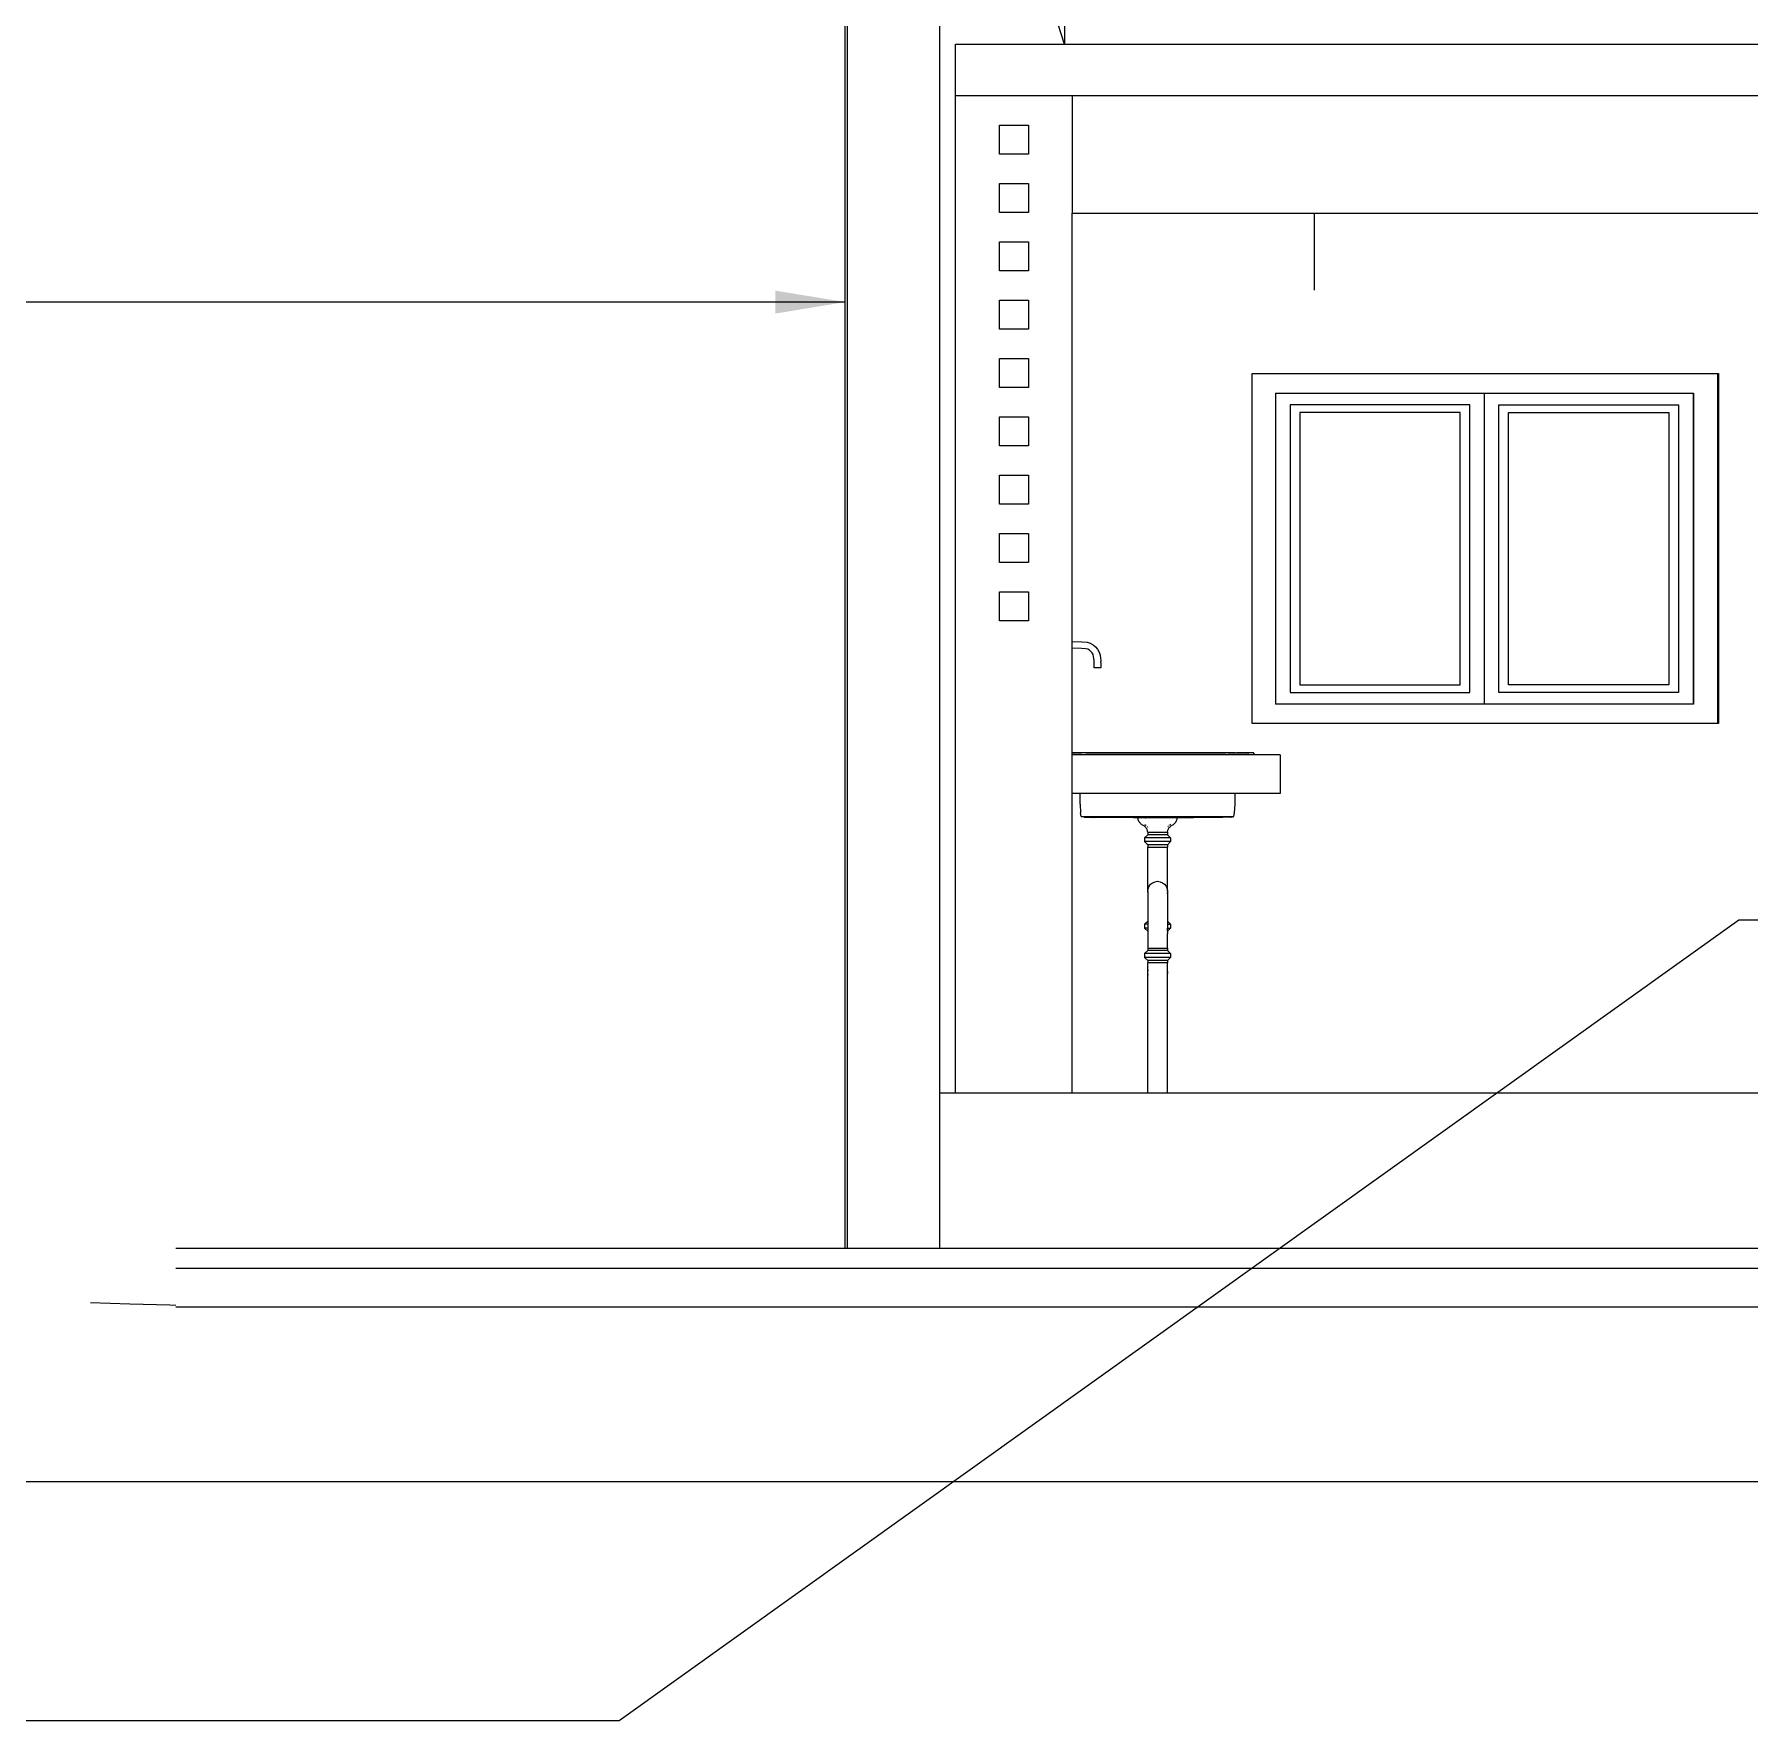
# Model space of a CAD drawing. Header units: inches. Extents: x 7263 to 14962, y 1317 to 2926.
# Drawn here: x 7447.906 to 7452.318, y 1505.359 to 1509.696 of the extents above; entities that cross this region are included whole.
import ezdxf

# ---------------------------------------------------------------- set-up
doc = ezdxf.new("R2010")
doc.units = ezdxf.units.IN
doc.header["$MEASUREMENT"] = 0
for name, color, linetype in [('Layer6', 6, 'Continuous'), ('Layer8', 8, 'Continuous'), ('text', 7, 'Continuous')]:
    doc.layers.add(name, color=color, linetype=linetype)
doc.styles.get("Standard").update_dxf_attribs({"font": ''})
doc.styles.get('Standard').set_extended_font_data('Tw Cen MT Condensed')
doc.dimstyles.get("Standard").update_dxf_attribs({"dimtxt": 0.2, "dimasz": 0.18, "dimexe": 0.18, "dimexo": 0.0625, "dimgap": 0.09, "dimtad": 0, "dimzin": 0, "dimdsep": 46, "dimtxsty": 'Standard', "dimblk": 'ARCHTICK', "dimcen": 0.09, "dimclrd": 8, "dimclre": 8, "dimclrt": 2, "dimadec": 0, "dimazin": 0, "dimtfac": 1, "dimtofl": 0, "dimtmove": 0, "dimatfit": 3, "dimfxl": 1, "dimtolj": 1, "dimtzin": 0, "dimarcsym": 0})

# ---------------------------------------------------------------- blocks, each defined once
blk = doc.blocks.new('_ArchTick')
at = {"color": 0, "linetype": 'ByBlock', "const_width": 0.15}
blk.add_lwpolyline([(-0.5, -0.5), (0.5, 0.5)], dxfattribs=at)

msp = doc.modelspace()

# ---------------------------------------------------------------- linework, layer by layer
for p, q in [((7448.0507, 1506.4349), (7448.1518, 1506.4314)), ((7448.1518, 1506.4314), (7448.2551, 1506.4286)), ((7448.2551, 1506.4286), (7448.2703, 1506.4283))]:
    msp.add_line(p, q)
at = {"layer": 'Layer8'}
msp.add_line((7468.6694, 1505.9735), (7447.2713, 1505.9735), dxfattribs=at)
at = {"layer": 'text'}
for p, q in [((7449.9916, 1506.5735), (7449.9916, 1513.4492)), ((7449.9973, 1506.5735), (7449.9973, 1513.3517)), ((7450.2351, 1508.7435), (7450.2351, 1509.7235)), ((7450.5556, 1509.6712), (7450.5395, 1509.7212)), ((7450.5556, 1509.7212), (7450.5556, 1509.6712)), ((7450.2756, 1509.6712), (7456.204, 1509.6712)), ((7450.2756, 1509.0378), (7450.2756, 1509.6712)), ((7450.3088, 1509.5378), (7450.2756, 1509.5378)), ((7450.3174, 1509.5378), (7450.3088, 1509.5378)), ((7450.3188, 1509.5378), (7450.3174, 1509.5378)), ((7450.3688, 1509.5378), (7450.3188, 1509.5378)), ((7450.3774, 1509.5378), (7450.3688, 1509.5378)), ((7450.3788, 1509.5378), (7450.3774, 1509.5378)), ((7450.4288, 1509.5378), (7450.3788, 1509.5378)), ((7450.4374, 1509.5378), (7450.4288, 1509.5378)), ((7450.4388, 1509.5378), (7450.4374, 1509.5378)), ((7450.4888, 1509.5378), (7450.4388, 1509.5378)), ((7450.5373, 1509.5378), (7450.4888, 1509.5378)), ((7450.5756, 1509.5378), (7450.5373, 1509.5378)), ((7450.5756, 1509.5378), (7450.5756, 1509.2363)), ((7455.8198, 1509.5378), (7450.5756, 1509.5378)), ((7450.3881, 1509.4628), (7450.4631, 1509.4628)), ((7450.3881, 1509.3878), (7450.3881, 1509.4628)), ((7450.4631, 1509.4628), (7450.4631, 1509.3878)), ((7450.4631, 1509.3878), (7450.3881, 1509.3878)), ((7450.3881, 1509.2378), (7450.3881, 1509.3128)), ((7450.3881, 1509.3128), (7450.4631, 1509.3128)), ((7450.4631, 1509.3128), (7450.4631, 1509.2378)), ((7450.4631, 1509.2378), (7450.3881, 1509.2378)), ((7450.5756, 1506.9735), (7450.5756, 1509.2363)), ((7450.5756, 1509.2363), (7455.8198, 1509.2363)), ((7451.1977, 1509.2363), (7451.1976, 1509.1781)), ((7451.1977, 1509.2363), (7451.1976, 1509.2089)), ((7451.1976, 1509.1781), (7451.1975, 1509.0384)), ((7450.3881, 1509.0878), (7450.3881, 1509.1628)), ((7450.3881, 1509.1628), (7450.4631, 1509.1628)), ((7450.4631, 1509.1628), (7450.4631, 1509.0878)), ((7450.4631, 1509.0878), (7450.3881, 1509.0878)), ((7450.2756, 1508.6378), (7450.2756, 1509.0378)), ((7450.3881, 1508.9378), (7450.3881, 1509.0128)), ((7450.3881, 1509.0128), (7450.4631, 1509.0128)), ((7450.4631, 1509.0128), (7450.4631, 1508.9378)), ((7450.4631, 1508.9378), (7450.3881, 1508.9378)), ((7450.3881, 1508.8628), (7450.4631, 1508.8628)), ((7450.3881, 1508.7878), (7450.3881, 1508.8628)), ((7450.4631, 1508.8628), (7450.4631, 1508.7878)), ((7451.0379, 1507.9235), (7451.0379, 1508.8235)), ((7451.0379, 1508.8235), (7452.2352, 1508.8235)), ((7452.2352, 1507.9235), (7452.2352, 1508.8235)), ((7452.2352, 1508.8235), (7452.2374, 1508.8235)), ((7452.2374, 1508.8235), (7452.2374, 1507.9235)), ((7450.4631, 1508.7878), (7450.3881, 1508.7878)), ((7450.2351, 1506.5735), (7450.2351, 1508.7435)), ((7451.0981, 1508.7735), (7451.0981, 1507.9735)), ((7451.0981, 1508.7735), (7451.6354, 1508.7735)), ((7451.5979, 1508.7435), (7451.1356, 1508.7435)), ((7451.1356, 1508.7435), (7451.1356, 1508.0035)), ((7451.5979, 1508.0035), (7451.5979, 1508.7435)), ((7451.6354, 1507.9735), (7451.6354, 1508.7735)), ((7451.6354, 1508.7735), (7452.1719, 1508.7735)), ((7451.6721, 1508.7435), (7452.1344, 1508.7435)), ((7451.6721, 1508.0035), (7451.6721, 1508.7435)), ((7452.1344, 1508.7435), (7452.1344, 1508.0035)), ((7452.1719, 1508.7735), (7452.1719, 1507.9735)), ((7452.1719, 1508.7735), (7452.1727, 1508.7735)), ((7452.1727, 1508.7735), (7452.1727, 1507.9735)), ((7450.3881, 1508.7128), (7450.4631, 1508.7128)), ((7450.3881, 1508.6378), (7450.3881, 1508.7128)), ((7450.4631, 1508.7128), (7450.4631, 1508.6378)), ((7451.5729, 1508.7235), (7451.1606, 1508.7235)), ((7451.1606, 1508.7235), (7451.1606, 1508.0235)), ((7451.5729, 1508.0235), (7451.5729, 1508.7235)), ((7451.697, 1508.0235), (7451.697, 1508.7235)), ((7451.697, 1508.7235), (7452.1094, 1508.7235)), ((7452.1094, 1508.7235), (7452.1094, 1508.0235)), ((7450.2756, 1508.6268), (7450.2756, 1508.6378)), ((7450.2756, 1506.9735), (7450.2756, 1508.6268)), ((7450.4631, 1508.6378), (7450.3881, 1508.6378)), ((7450.3881, 1508.5628), (7450.4631, 1508.5628)), ((7450.3881, 1508.4878), (7450.3881, 1508.5628)), ((7450.4631, 1508.5628), (7450.4631, 1508.4878)), ((7450.4631, 1508.4878), (7450.3881, 1508.4878)), ((7450.3881, 1508.4128), (7450.4631, 1508.4128)), ((7450.3881, 1508.3378), (7450.3881, 1508.4128)), ((7450.4631, 1508.4128), (7450.4631, 1508.3378)), ((7450.4631, 1508.3378), (7450.3881, 1508.3378)), ((7450.3881, 1508.2628), (7450.4631, 1508.2628)), ((7450.3881, 1508.1878), (7450.3881, 1508.2628)), ((7450.4631, 1508.2628), (7450.4631, 1508.1878)), ((7450.4631, 1508.1878), (7450.3881, 1508.1878)), ((7450.5756, 1508.1343), (7450.5761, 1508.1343)), ((7450.5761, 1508.1172), (7450.5756, 1508.1172)), ((7450.5761, 1508.1343), (7450.6001, 1508.1339)), ((7450.5992, 1508.117), (7450.5761, 1508.1172)), ((7450.6104, 1508.1161), (7450.5992, 1508.117)), ((7450.6001, 1508.1339), (7450.6138, 1508.1326)), ((7450.6138, 1508.1326), (7450.6219, 1508.1302)), ((7450.6219, 1508.1302), (7450.6292, 1508.1263)), ((7450.6292, 1508.1263), (7450.6355, 1508.1211)), ((7450.6355, 1508.1211), (7450.6408, 1508.1147)), ((7450.6152, 1508.1146), (7450.6104, 1508.1161)), ((7450.6196, 1508.1122), (7450.6152, 1508.1146)), ((7450.6235, 1508.109), (7450.6196, 1508.1122)), ((7450.6266, 1508.1052), (7450.6235, 1508.109)), ((7450.629, 1508.1008), (7450.6266, 1508.1052)), ((7450.6305, 1508.0959), (7450.629, 1508.1008)), ((7450.6313, 1508.0911), (7450.6305, 1508.0959)), ((7450.6316, 1508.0867), (7450.6313, 1508.0911)), ((7450.6318, 1508.0836), (7450.6316, 1508.0867)), ((7450.6316, 1508.074), (7450.6318, 1508.0796)), ((7450.6316, 1508.0667), (7450.6316, 1508.074)), ((7450.6322, 1508.0823), (7450.6318, 1508.0836)), ((7450.6318, 1508.0796), (7450.6322, 1508.0816)), ((7450.6325, 1508.082), (7450.6322, 1508.0823)), ((7450.6322, 1508.0816), (7450.6325, 1508.082)), ((7450.6408, 1508.1147), (7450.6447, 1508.1074)), ((7450.6447, 1508.1074), (7450.6471, 1508.0993)), ((7450.6471, 1508.0993), (7450.6483, 1508.092)), ((7450.6481, 1508.0823), (7450.6478, 1508.082)), ((7450.6478, 1508.082), (7450.6481, 1508.0816)), ((7450.6486, 1508.0836), (7450.6481, 1508.0823)), ((7450.6481, 1508.0816), (7450.6486, 1508.0796)), ((7450.6483, 1508.092), (7450.6487, 1508.0868)), ((7450.6487, 1508.0868), (7450.6486, 1508.0836)), ((7450.6486, 1508.0796), (7450.6487, 1508.074)), ((7450.6487, 1508.074), (7450.6487, 1508.0667)), ((7450.6486, 1508.0667), (7450.6317, 1508.0667)), ((7451.1356, 1508.0035), (7451.5979, 1508.0035)), ((7451.1606, 1508.0235), (7451.5729, 1508.0235)), ((7452.1344, 1508.0035), (7451.6721, 1508.0035)), ((7452.1094, 1508.0235), (7451.697, 1508.0235)), ((7451.6354, 1507.9735), (7451.0981, 1507.9735)), ((7452.1719, 1507.9735), (7451.6354, 1507.9735)), ((7452.1727, 1507.9735), (7452.1719, 1507.9735)), ((7452.2352, 1507.9235), (7451.0379, 1507.9235)), ((7452.2374, 1507.9235), (7452.2352, 1507.9235)), ((7450.5762, 1507.8483), (7450.5756, 1507.8482)), ((7450.5758, 1507.8483), (7450.5756, 1507.8483)), ((7450.5764, 1507.8481), (7450.5756, 1507.8481)), ((7451.042, 1507.8435), (7450.5756, 1507.8435)), ((7450.5762, 1507.8483), (7450.5758, 1507.8483)), ((7450.5758, 1507.8483), (7450.5819, 1507.8483)), ((7450.5763, 1507.8483), (7450.5762, 1507.8483)), ((7450.5763, 1507.8483), (7450.5763, 1507.8482)), ((7450.5767, 1507.8483), (7450.5763, 1507.8482)), ((7450.5763, 1507.8482), (7450.5764, 1507.8481)), ((7450.5764, 1507.8479), (7450.5764, 1507.8481)), ((7450.5881, 1507.8481), (7450.5764, 1507.8481)), ((7450.584, 1507.8483), (7450.5767, 1507.8483)), ((7450.5819, 1507.8483), (7450.584, 1507.8483)), ((7450.5859, 1507.8483), (7450.5819, 1507.8483)), ((7450.584, 1507.8483), (7450.5854, 1507.8483)), ((7450.5854, 1507.8483), (7450.5859, 1507.8482)), ((7450.5859, 1507.8482), (7450.5879, 1507.8483)), ((7450.5859, 1507.8483), (7450.5879, 1507.8483)), ((7450.5903, 1507.8483), (7450.5859, 1507.8483)), ((7450.5899, 1507.8483), (7450.5879, 1507.8483)), ((7450.5906, 1507.8482), (7450.5881, 1507.8481)), ((7450.6176, 1507.8481), (7450.5881, 1507.8481)), ((7450.5899, 1507.8483), (7450.5906, 1507.8482)), ((7450.5903, 1507.8483), (7450.5911, 1507.8483)), ((7450.5906, 1507.8482), (7450.5911, 1507.8483)), ((7450.5911, 1507.8483), (7450.5913, 1507.8483)), ((7450.5913, 1507.8483), (7450.5917, 1507.8483)), ((7450.5969, 1507.8483), (7450.5917, 1507.8483)), ((7450.5917, 1507.8483), (7450.5958, 1507.8483)), ((7450.618, 1507.8483), (7450.5958, 1507.8483)), ((7450.5969, 1507.8483), (7450.5991, 1507.8483)), ((7450.6053, 1507.8482), (7450.5991, 1507.8483)), ((7450.6076, 1507.8483), (7450.6053, 1507.8482)), ((7450.6102, 1507.8483), (7450.6076, 1507.8483)), ((7450.6102, 1507.8483), (7450.6103, 1507.8482)), ((7450.6103, 1507.8482), (7450.6104, 1507.8483)), ((7450.6104, 1507.8483), (7450.6192, 1507.8483)), ((7450.6176, 1507.8479), (7450.6176, 1507.8481)), ((7450.6197, 1507.8481), (7450.6176, 1507.8481)), ((7450.6192, 1507.8483), (7450.618, 1507.8483)), ((7450.6353, 1507.8483), (7450.618, 1507.8483)), ((7450.6193, 1507.8482), (7450.6192, 1507.8483)), ((7450.6194, 1507.8483), (7450.6193, 1507.8482)), ((7450.6193, 1507.8482), (7450.6197, 1507.8481)), ((7450.6194, 1507.8483), (7450.6194, 1507.8483)), ((7450.6194, 1507.8483), (7450.6195, 1507.8482)), ((7450.6195, 1507.8482), (7450.6341, 1507.8483)), ((7450.6195, 1507.8482), (7450.6199, 1507.8481)), ((7450.6197, 1507.8481), (7450.6199, 1507.8481)), ((7450.6197, 1507.8481), (7450.6197, 1507.8479)), ((7450.6199, 1507.8481), (7450.6199, 1507.8479)), ((7450.6199, 1507.8481), (7450.6199, 1507.8481)), ((7450.6199, 1507.8481), (7450.6375, 1507.8481)), ((7450.6341, 1507.8483), (7450.6369, 1507.8483)), ((7450.6369, 1507.8483), (7450.6353, 1507.8483)), ((7450.7217, 1507.8483), (7450.6353, 1507.8483)), ((7450.6369, 1507.8483), (7450.637, 1507.8482)), ((7450.637, 1507.8482), (7450.6375, 1507.8481)), ((7450.637, 1507.8482), (7450.6662, 1507.8482)), ((7450.6375, 1507.8479), (7450.6375, 1507.8481)), ((7450.9384, 1507.8481), (7450.6375, 1507.8481)), ((7450.7217, 1507.8483), (7450.6662, 1507.8482)), ((7450.6662, 1507.8482), (7450.7051, 1507.8482)), ((7450.7051, 1507.8482), (7450.9407, 1507.8483)), ((7450.7051, 1507.8482), (7450.9389, 1507.8482)), ((7450.9407, 1507.8483), (7450.7217, 1507.8483)), ((7450.9384, 1507.8481), (7450.9389, 1507.8482)), ((7450.9384, 1507.8479), (7450.9384, 1507.8481)), ((7450.9507, 1507.8481), (7450.9384, 1507.8481)), ((7450.9389, 1507.8482), (7450.939, 1507.8483)), ((7450.939, 1507.8483), (7450.9407, 1507.8483)), ((7450.939, 1507.8483), (7450.9511, 1507.8482)), ((7450.9516, 1507.8483), (7450.9407, 1507.8483)), ((7450.9507, 1507.8481), (7450.9511, 1507.8482)), ((7450.9507, 1507.8479), (7450.9507, 1507.8481)), ((7450.9524, 1507.8481), (7450.9507, 1507.8481)), ((7450.9511, 1507.8482), (7450.9512, 1507.8483)), ((7450.9512, 1507.8483), (7450.9522, 1507.8483)), ((7450.9512, 1507.8483), (7450.9516, 1507.8483)), ((7450.9516, 1507.8483), (7450.9543, 1507.8483)), ((7450.9528, 1507.8482), (7450.9522, 1507.8483)), ((7450.9524, 1507.8479), (7450.9524, 1507.8481)), ((7450.9524, 1507.8481), (7450.9525, 1507.8481)), ((7450.9525, 1507.8481), (7450.9528, 1507.8482)), ((7450.9525, 1507.8481), (7450.9525, 1507.8479)), ((7450.9757, 1507.8481), (7450.9525, 1507.8481)), ((7450.9528, 1507.8482), (7450.9529, 1507.8483)), ((7450.9529, 1507.8483), (7450.9529, 1507.8483)), ((7450.9543, 1507.8483), (7450.9529, 1507.8483)), ((7450.9529, 1507.8483), (7450.9613, 1507.8483)), ((7450.9543, 1507.8483), (7450.9695, 1507.8483)), ((7450.9613, 1507.8483), (7450.9657, 1507.8482)), ((7450.9659, 1507.8483), (7450.9657, 1507.8482)), ((7450.9659, 1507.8483), (7450.9708, 1507.8483)), ((7450.9708, 1507.8483), (7450.9695, 1507.8483)), ((7450.9768, 1507.8483), (7450.9695, 1507.8483)), ((7450.98, 1507.8483), (7450.9708, 1507.8483)), ((7450.9806, 1507.8482), (7450.9757, 1507.8481)), ((7450.9757, 1507.8481), (7450.9857, 1507.8481)), ((7450.98, 1507.8483), (7450.9768, 1507.8483)), ((7450.9768, 1507.8483), (7450.9816, 1507.8483)), ((7450.98, 1507.8483), (7450.9806, 1507.8482)), ((7450.9827, 1507.8483), (7450.9806, 1507.8482)), ((7450.9827, 1507.8483), (7450.9816, 1507.8483)), ((7450.9827, 1507.8483), (7450.983, 1507.8483)), ((7450.9839, 1507.8483), (7450.983, 1507.8483)), ((7450.983, 1507.8483), (7450.9835, 1507.8482)), ((7450.9835, 1507.8482), (7450.9859, 1507.8483)), ((7450.9835, 1507.8482), (7450.9857, 1507.8481)), ((7450.9898, 1507.8483), (7450.9839, 1507.8483)), ((7450.9857, 1507.8481), (7450.9993, 1507.8481)), ((7450.9865, 1507.8483), (7450.9859, 1507.8483)), ((7450.9865, 1507.8483), (7450.9868, 1507.8482)), ((7450.9868, 1507.8482), (7450.9876, 1507.8483)), ((7450.9876, 1507.8483), (7450.9889, 1507.8483)), ((7450.9889, 1507.8483), (7450.9925, 1507.8483)), ((7450.9889, 1507.8483), (7450.9898, 1507.8483)), ((7450.9926, 1507.8483), (7450.9889, 1507.8483)), ((7450.9926, 1507.8483), (7450.9898, 1507.8483)), ((7450.9941, 1507.8482), (7450.9925, 1507.8483)), ((7450.9926, 1507.8483), (7450.9999, 1507.8483)), ((7450.9949, 1507.8483), (7450.9941, 1507.8482)), ((7450.9949, 1507.8483), (7450.9988, 1507.8483)), ((7450.9994, 1507.8482), (7450.9988, 1507.8483)), ((7450.9994, 1507.8482), (7450.9993, 1507.8481)), ((7450.9993, 1507.8481), (7450.9993, 1507.8479)), ((7450.9993, 1507.8481), (7451.0101, 1507.8481)), ((7450.9999, 1507.8483), (7450.9994, 1507.8483)), ((7450.9994, 1507.8483), (7450.9994, 1507.8482)), ((7450.9994, 1507.8483), (7451.0065, 1507.8483)), ((7451.0051, 1507.8483), (7450.9999, 1507.8483)), ((7451.0065, 1507.8483), (7451.0051, 1507.8483)), ((7451.0051, 1507.8483), (7451.0086, 1507.8483)), ((7451.0066, 1507.8482), (7451.0065, 1507.8483)), ((7451.0086, 1507.8483), (7451.0065, 1507.8483)), ((7451.0084, 1507.8483), (7451.0066, 1507.8482)), ((7451.0084, 1507.8483), (7451.0098, 1507.8482)), ((7451.0106, 1507.8483), (7451.0084, 1507.8483)), ((7451.0104, 1507.8483), (7451.0086, 1507.8483)), ((7451.0098, 1507.8482), (7451.0101, 1507.8481)), ((7451.0102, 1507.8482), (7451.0098, 1507.8482)), ((7451.0102, 1507.8482), (7451.0101, 1507.8481)), ((7451.0101, 1507.8481), (7451.0138, 1507.8481)), ((7451.0101, 1507.8481), (7451.0101, 1507.8481)), ((7451.0101, 1507.8481), (7451.0102, 1507.8479)), ((7451.0103, 1507.8482), (7451.0102, 1507.8482)), ((7451.0103, 1507.8482), (7451.011, 1507.8483)), ((7451.0106, 1507.8483), (7451.0104, 1507.8483)), ((7451.0106, 1507.8483), (7451.011, 1507.8483)), ((7451.0112, 1507.8483), (7451.0106, 1507.8483)), ((7451.011, 1507.8483), (7451.0112, 1507.8482)), ((7451.0112, 1507.8483), (7451.011, 1507.8483)), ((7451.0164, 1507.8483), (7451.0112, 1507.8483)), ((7451.0112, 1507.8482), (7451.0119, 1507.8482)), ((7451.0119, 1507.8482), (7451.0133, 1507.8482)), ((7451.0119, 1507.8482), (7451.0138, 1507.8481)), ((7451.0133, 1507.8482), (7451.014, 1507.8483)), ((7451.016, 1507.8481), (7451.0138, 1507.8481)), ((7451.014, 1507.8483), (7451.0159, 1507.8483)), ((7451.0164, 1507.8483), (7451.014, 1507.8483)), ((7451.0159, 1507.8483), (7451.0161, 1507.8482)), ((7451.0161, 1507.8482), (7451.016, 1507.8481)), ((7451.016, 1507.8481), (7451.016, 1507.8479)), ((7451.0161, 1507.8482), (7451.0161, 1507.8483)), ((7451.0161, 1507.8483), (7451.0164, 1507.8483)), ((7451.0186, 1507.8482), (7451.0161, 1507.8483)), ((7451.0161, 1507.8483), (7451.0185, 1507.8483)), ((7451.0164, 1507.8483), (7451.0185, 1507.8483)), ((7451.0185, 1507.8483), (7451.0238, 1507.8483)), ((7451.0243, 1507.8482), (7451.0186, 1507.8482)), ((7451.0238, 1507.8483), (7451.0238, 1507.8483)), ((7451.0238, 1507.8483), (7451.0238, 1507.8483)), ((7451.0238, 1507.8483), (7451.0239, 1507.8483)), ((7451.0238, 1507.8483), (7451.0243, 1507.8482)), ((7451.0238, 1507.8483), (7451.0238, 1507.8483)), ((7451.0416, 1507.8483), (7451.0239, 1507.8483)), ((7451.0246, 1507.8482), (7451.0243, 1507.8482)), ((7451.0416, 1507.8482), (7451.0246, 1507.8482)), ((7451.0263, 1507.8479), (7451.0247, 1507.8479)), ((7451.0271, 1507.8479), (7451.0286, 1507.8479)), ((7451.0418, 1507.8482), (7451.0416, 1507.8483)), ((7451.0416, 1507.8482), (7451.0419, 1507.8481)), ((7451.0418, 1507.8482), (7451.0416, 1507.8482)), ((7451.0419, 1507.8482), (7451.0418, 1507.8482)), ((7451.0419, 1507.8481), (7451.0419, 1507.8482)), ((7451.0421, 1507.8479), (7451.0419, 1507.8482)), ((7451.0419, 1507.8481), (7451.042, 1507.8479)), ((7451.042, 1507.8435), (7451.042, 1507.8479)), ((7451.0421, 1507.8435), (7451.042, 1507.8435)), ((7451.0421, 1507.8479), (7451.0421, 1507.8435)), ((7451.11, 1507.8435), (7451.0421, 1507.8435)), ((7451.11, 1507.8435), (7451.11, 1507.7435)), ((7450.5956, 1507.7435), (7450.5756, 1507.7435)), ((7450.5957, 1507.7159), (7450.5956, 1507.7435)), ((7450.9943, 1507.7435), (7450.5956, 1507.7435)), ((7450.9941, 1507.7159), (7450.9943, 1507.7435)), ((7451.11, 1507.7435), (7450.9943, 1507.7435)), ((7450.5957, 1507.7159), (7450.5967, 1507.6938)), ((7450.5985, 1507.6842), (7450.5967, 1507.6938)), ((7450.6059, 1507.6826), (7450.5985, 1507.6842)), ((7450.5985, 1507.6842), (7450.9914, 1507.6842)), ((7450.6059, 1507.6826), (7450.6066, 1507.6826)), ((7450.6066, 1507.6826), (7450.6274, 1507.682)), ((7450.6066, 1507.6826), (7450.6109, 1507.6826)), ((7450.6109, 1507.6826), (7450.6323, 1507.682)), ((7450.6323, 1507.682), (7450.6274, 1507.682)), ((7450.7233, 1507.682), (7450.6323, 1507.682)), ((7450.7357, 1507.682), (7450.7233, 1507.682)), ((7450.7334, 1507.682), (7450.7357, 1507.682)), ((7450.7393, 1507.682), (7450.7357, 1507.682)), ((7450.7357, 1507.682), (7450.7441, 1507.6818)), ((7450.7393, 1507.682), (7450.7396, 1507.682)), ((7450.7396, 1507.682), (7450.7408, 1507.682)), ((7450.7408, 1507.682), (7450.7441, 1507.682)), ((7450.7448, 1507.682), (7450.7441, 1507.682)), ((7450.7441, 1507.6818), (7450.7441, 1507.682)), ((7450.7441, 1507.6818), (7450.7444, 1507.6818)), ((7450.7444, 1507.6799), (7450.7441, 1507.6818)), ((7450.7448, 1507.6779), (7450.7444, 1507.6799)), ((7450.7448, 1507.682), (7450.7448, 1507.682)), ((7450.7459, 1507.682), (7450.7448, 1507.682)), ((7450.7454, 1507.6759), (7450.7448, 1507.6779)), ((7450.7461, 1507.6739), (7450.7454, 1507.6759)), ((7450.7459, 1507.682), (7450.7488, 1507.682)), ((7450.7459, 1507.682), (7450.7509, 1507.682)), ((7450.748, 1507.6813), (7450.7488, 1507.6813)), ((7450.7539, 1507.682), (7450.7509, 1507.682)), ((7450.7509, 1507.682), (7450.753, 1507.682)), ((7450.7539, 1507.682), (7450.7539, 1507.682)), ((7450.7539, 1507.682), (7450.7559, 1507.682)), ((7450.7559, 1507.682), (7450.7558, 1507.682)), ((7450.7572, 1507.682), (7450.7559, 1507.682)), ((7450.7572, 1507.682), (7450.7572, 1507.682)), ((7450.7572, 1507.682), (7450.8317, 1507.682)), ((7450.8317, 1507.682), (7450.7622, 1507.682)), ((7450.763, 1507.6813), (7450.7643, 1507.6813)), ((7450.8317, 1507.682), (7450.8317, 1507.682)), ((7450.833, 1507.682), (7450.8317, 1507.682)), ((7450.8317, 1507.682), (7450.833, 1507.682)), ((7450.833, 1507.682), (7450.833, 1507.682)), ((7450.8338, 1507.682), (7450.833, 1507.682)), ((7450.833, 1507.682), (7450.8338, 1507.682)), ((7450.8338, 1507.682), (7450.8338, 1507.682)), ((7450.8338, 1507.682), (7450.8368, 1507.682)), ((7450.8389, 1507.682), (7450.8338, 1507.682)), ((7450.8368, 1507.682), (7450.841, 1507.682)), ((7450.8389, 1507.682), (7450.8368, 1507.682)), ((7450.8389, 1507.682), (7450.8429, 1507.682)), ((7450.8429, 1507.682), (7450.8429, 1507.682)), ((7450.8457, 1507.682), (7450.8429, 1507.682)), ((7450.8438, 1507.6739), (7450.8445, 1507.6759)), ((7450.8445, 1507.6759), (7450.8451, 1507.6779)), ((7450.8451, 1507.6779), (7450.8455, 1507.6799)), ((7450.8455, 1507.6799), (7450.8457, 1507.6818)), ((7450.8457, 1507.6818), (7450.854, 1507.682)), ((7450.8457, 1507.6818), (7450.8457, 1507.682)), ((7450.8489, 1507.682), (7450.8457, 1507.682)), ((7450.8489, 1507.682), (7450.854, 1507.682)), ((7450.854, 1507.682), (7450.8872, 1507.682)), ((7450.9625, 1507.682), (7450.8872, 1507.682)), ((7450.9835, 1507.6826), (7450.9625, 1507.682)), ((7450.9835, 1507.6826), (7450.9804, 1507.6826)), ((7450.9835, 1507.6826), (7450.9839, 1507.6826)), ((7450.9839, 1507.6826), (7450.9914, 1507.6842)), ((7450.9914, 1507.6842), (7450.9931, 1507.6938)), ((7450.9931, 1507.6938), (7450.9941, 1507.7159)), ((7450.747, 1507.6721), (7450.7461, 1507.6739)), ((7450.7481, 1507.6703), (7450.747, 1507.6721)), ((7450.7493, 1507.6686), (7450.7481, 1507.6703)), ((7450.7507, 1507.6671), (7450.7493, 1507.6686)), ((7450.7522, 1507.6656), (7450.7507, 1507.6671)), ((7450.7538, 1507.6643), (7450.7522, 1507.6656)), ((7450.7556, 1507.6632), (7450.7538, 1507.6643)), ((7450.7556, 1507.6632), (7450.7591, 1507.6613)), ((7450.7606, 1507.6602), (7450.7591, 1507.6613)), ((7450.7621, 1507.659), (7450.7606, 1507.6602)), ((7450.7695, 1507.6375), (7450.7616, 1507.63)), ((7450.762, 1507.6643), (7450.7631, 1507.6635)), ((7450.7635, 1507.6576), (7450.7621, 1507.659)), ((7450.7631, 1507.6635), (7450.7636, 1507.6632)), ((7450.7648, 1507.6562), (7450.7635, 1507.6576)), ((7450.7648, 1507.6622), (7450.7649, 1507.6621)), ((7450.7659, 1507.6547), (7450.7648, 1507.6562)), ((7450.7649, 1507.6621), (7450.7658, 1507.6613)), ((7450.7669, 1507.653), (7450.7659, 1507.6547)), ((7450.7677, 1507.6513), (7450.7669, 1507.653)), ((7450.7684, 1507.6495), (7450.7677, 1507.6513)), ((7450.7679, 1507.659), (7450.7681, 1507.6588)), ((7450.7681, 1507.6588), (7450.7689, 1507.6576)), ((7450.769, 1507.6477), (7450.7684, 1507.6495)), ((7450.7693, 1507.6458), (7450.769, 1507.6477)), ((7450.7695, 1507.6439), (7450.7693, 1507.6458)), ((7450.7695, 1507.6439), (7450.7695, 1507.6375)), ((7450.7695, 1507.6439), (7450.8203, 1507.6439)), ((7450.8203, 1507.6375), (7450.7695, 1507.6375)), ((7450.8203, 1507.6439), (7450.8205, 1507.6458)), ((7450.8203, 1507.6439), (7450.8203, 1507.6375)), ((7450.8203, 1507.6375), (7450.8283, 1507.63)), ((7450.8205, 1507.6458), (7450.8209, 1507.6477)), ((7450.8209, 1507.6477), (7450.8214, 1507.6495)), ((7450.8218, 1507.6588), (7450.821, 1507.6576)), ((7450.8214, 1507.6495), (7450.8221, 1507.6513)), ((7450.822, 1507.659), (7450.8218, 1507.6588)), ((7450.8221, 1507.6513), (7450.823, 1507.653)), ((7450.823, 1507.653), (7450.824, 1507.6547)), ((7450.824, 1507.6547), (7450.8251, 1507.6562)), ((7450.825, 1507.6621), (7450.8241, 1507.6613)), ((7450.825, 1507.6622), (7450.825, 1507.6621)), ((7450.8251, 1507.6562), (7450.8263, 1507.6576)), ((7450.8267, 1507.6635), (7450.8263, 1507.6632)), ((7450.8263, 1507.6576), (7450.8277, 1507.659)), ((7450.8279, 1507.6643), (7450.8267, 1507.6635)), ((7450.8277, 1507.659), (7450.8292, 1507.6602)), ((7450.8292, 1507.6602), (7450.8308, 1507.6613)), ((7450.8308, 1507.6613), (7450.8343, 1507.6632)), ((7450.8343, 1507.6632), (7450.836, 1507.6643)), ((7450.836, 1507.6643), (7450.8377, 1507.6656)), ((7450.8377, 1507.6656), (7450.8392, 1507.6671)), ((7450.8392, 1507.6671), (7450.8405, 1507.6686)), ((7450.8405, 1507.6686), (7450.8418, 1507.6703)), ((7450.8418, 1507.6703), (7450.8428, 1507.6721)), ((7450.8428, 1507.6721), (7450.8438, 1507.6739)), ((7450.7616, 1507.63), (7450.7616, 1507.6201)), ((7450.8283, 1507.63), (7450.7616, 1507.63)), ((7450.7616, 1507.6201), (7450.7695, 1507.6121)), ((7450.8283, 1507.6201), (7450.7616, 1507.6201)), ((7450.7695, 1507.6121), (7450.7695, 1507.6058)), ((7450.8203, 1507.6121), (7450.7695, 1507.6121)), ((7450.7695, 1507.4923), (7450.7695, 1507.6058)), ((7450.7695, 1507.6058), (7450.8203, 1507.6058)), ((7450.8283, 1507.6201), (7450.8203, 1507.6121)), ((7450.8203, 1507.6121), (7450.8203, 1507.6058)), ((7450.8203, 1507.4923), (7450.8203, 1507.6058)), ((7450.8283, 1507.63), (7450.8283, 1507.6201)), ((7450.7704, 1507.4989), (7450.7729, 1507.5051)), ((7450.7729, 1507.5051), (7450.777, 1507.5104)), ((7450.777, 1507.5104), (7450.7822, 1507.5144)), ((7450.7822, 1507.5144), (7450.7884, 1507.517)), ((7450.7884, 1507.517), (7450.7949, 1507.5179)), ((7450.7949, 1507.5179), (7450.8015, 1507.517)), ((7450.8015, 1507.517), (7450.8076, 1507.5144)), ((7450.8076, 1507.5144), (7450.8129, 1507.5104)), ((7450.8129, 1507.5104), (7450.8169, 1507.5051)), ((7450.8169, 1507.5051), (7450.8195, 1507.4989)), ((7450.7695, 1507.4923), (7450.7704, 1507.4989)), ((7450.7704, 1507.4856), (7450.7695, 1507.4923)), ((7450.7695, 1507.4923), (7450.7695, 1507.4216)), ((7450.8195, 1507.4989), (7450.8203, 1507.4923)), ((7450.8203, 1507.4923), (7450.8195, 1507.4856)), ((7450.8203, 1507.4923), (7450.8203, 1507.4216)), ((7450.7695, 1507.4153), (7450.7616, 1507.4078)), ((7450.7704, 1507.4216), (7450.7695, 1507.4216)), ((7450.7695, 1507.4216), (7450.7695, 1507.4153)), ((7450.7695, 1507.4153), (7450.7704, 1507.4153)), ((7450.7695, 1507.4153), (7450.7695, 1507.4078)), ((7450.8195, 1507.4216), (7450.8203, 1507.4216)), ((7450.8195, 1507.4153), (7450.8203, 1507.4153)), ((7450.8203, 1507.4216), (7450.8203, 1507.4153)), ((7450.8203, 1507.4153), (7450.8283, 1507.4078)), ((7450.8203, 1507.4153), (7450.8203, 1507.4078)), ((7450.7616, 1507.4078), (7450.7616, 1507.3978)), ((7450.7695, 1507.4078), (7450.7616, 1507.4078)), ((7450.7616, 1507.3978), (7450.7695, 1507.3899)), ((7450.7695, 1507.3978), (7450.7616, 1507.3978)), ((7450.7695, 1507.4078), (7450.7704, 1507.4078)), ((7450.7695, 1507.4078), (7450.7695, 1507.3978)), ((7450.7704, 1507.3978), (7450.7695, 1507.3978)), ((7450.7695, 1507.3978), (7450.7695, 1507.3899)), ((7450.7695, 1507.3899), (7450.7704, 1507.3899)), ((7450.7695, 1507.3899), (7450.7695, 1507.3835)), ((7450.7704, 1507.3835), (7450.7695, 1507.3835)), ((7450.7695, 1507.3835), (7450.7695, 1507.3462)), ((7450.8195, 1507.4078), (7450.8203, 1507.4078)), ((7450.8203, 1507.3978), (7450.8195, 1507.3978)), ((7450.8195, 1507.3899), (7450.8203, 1507.3899)), ((7450.8195, 1507.3835), (7450.8203, 1507.3835)), ((7450.8203, 1507.4078), (7450.8203, 1507.3978)), ((7450.8203, 1507.4078), (7450.8283, 1507.4078)), ((7450.8283, 1507.3978), (7450.8203, 1507.3899)), ((7450.8203, 1507.3899), (7450.8203, 1507.3978)), ((7450.8203, 1507.3978), (7450.8283, 1507.3978)), ((7450.8203, 1507.3899), (7450.8203, 1507.3835)), ((7450.8203, 1507.3462), (7450.8203, 1507.3835)), ((7450.8283, 1507.4078), (7450.8283, 1507.3978)), ((7450.7695, 1507.3398), (7450.7616, 1507.3324)), ((7450.7616, 1507.3324), (7450.7616, 1507.3224)), ((7450.8283, 1507.3324), (7450.7616, 1507.3324)), ((7450.7695, 1507.3462), (7450.7695, 1507.3398)), ((7450.7695, 1507.3462), (7450.8203, 1507.3462)), ((7450.7695, 1507.3398), (7450.7695, 1507.339)), ((7450.8203, 1507.3398), (7450.7695, 1507.3398)), ((7450.8203, 1507.3462), (7450.8203, 1507.3398)), ((7450.8203, 1507.3398), (7450.8283, 1507.3324)), ((7450.8283, 1507.3324), (7450.8283, 1507.3224)), ((7450.7616, 1507.3224), (7450.7695, 1507.3144)), ((7450.8283, 1507.3224), (7450.7616, 1507.3224)), ((7450.7695, 1507.3144), (7450.7695, 1507.3081)), ((7450.8203, 1507.3144), (7450.7695, 1507.3144)), ((7450.7695, 1507.2834), (7450.7695, 1507.3081)), ((7450.8203, 1507.3081), (7450.7695, 1507.3081)), ((7450.7695, 1507.2834), (7450.7704, 1507.29)), ((7450.7704, 1507.2767), (7450.7695, 1507.2834)), ((7450.7695, 1506.9735), (7450.7695, 1507.2834)), ((7450.8195, 1507.29), (7450.8203, 1507.2834)), ((7450.8203, 1507.2834), (7450.8195, 1507.2767)), ((7450.8283, 1507.3224), (7450.8203, 1507.3144)), ((7450.8203, 1507.3144), (7450.8203, 1507.3081)), ((7450.8203, 1507.2834), (7450.8203, 1507.3081)), ((7450.8203, 1506.9735), (7450.8203, 1507.2834)), ((7450.7695, 1506.9735), (7450.2351, 1506.9735)), ((7450.8203, 1506.9735), (7450.7695, 1506.9735)), ((7453.2596, 1506.9735), (7450.8203, 1506.9735)), ((7449.9916, 1506.5735), (7448.2703, 1506.5735)), ((7450.3448, 1506.5735), (7448.2703, 1506.5735)), ((7449.9973, 1506.5735), (7449.9916, 1506.5735)), ((7450.316, 1506.5735), (7449.9916, 1506.5735)), ((7450.2351, 1506.5735), (7449.9973, 1506.5735)), ((7459.1723, 1506.5735), (7450.316, 1506.5735)), ((7459.6077, 1506.5735), (7450.3448, 1506.5735)), ((7459.1723, 1506.5735), (7450.5162, 1506.5735)), ((7448.2703, 1506.5235), (7461.8759, 1506.5235)), ((7448.2703, 1506.4235), (7461.8759, 1506.4235)), ((7450.2524, 1506.4235), (7450.2667, 1506.4235)), ((7450.2667, 1506.4235), (7461.5367, 1506.4235)), ((7450.4526, 1506.4235), (7458.2571, 1506.4235)), ((7450.4559, 1506.4235), (7450.4631, 1506.4235)), ((7450.4631, 1506.4235), (7457.0631, 1506.4235)), ((7450.4631, 1506.4235), (7457.0631, 1506.4235)), ((7450.4631, 1506.4235), (7457.0631, 1506.4235)), ((7450.4631, 1506.4235), (7450.5631, 1506.4235)), ((7450.4631, 1506.4235), (7450.5631, 1506.4235)), ((7450.4631, 1506.4235), (7459.2571, 1506.4235)), ((7450.4631, 1506.4235), (7450.5631, 1506.4235)), ((7450.4631, 1506.4235), (7459.2571, 1506.4235)), ((7450.4631, 1506.4235), (7458.2571, 1506.4235)), ((7450.5631, 1506.4235), (7456.9631, 1506.4235)), ((7450.5631, 1506.4235), (7456.9631, 1506.4235)), ((7450.5631, 1506.4235), (7459.1571, 1506.4235)), ((7450.5631, 1506.4235), (7457.0631, 1506.4235))]:
    msp.add_line(p, q, dxfattribs=at)

# ---------------------------------------------------------------- leaders
at = {"layer": 'Layer6', "annotation_type": 0, "has_hookline": 1, "hookline_direction": 1}
for points, text_width in [([(7457.7648, 1509.3852), (7457.7648, 1515.8707), (7447.1387, 1515.8707)], 0.181), ([(7449.9916, 1509.0075), (7446.6756, 1509.0075)], 1.5238), ([(7453.7307, 1507.4177), (7452.2893, 1507.4177), (7449.41, 1505.3593), (7446.6756, 1505.3593)], 3.9619)]:
    msp.add_leader(points, dimstyle='Standard', dxfattribs=dict(at, text_width=text_width))

doc.saveas('drawing.dxf')
